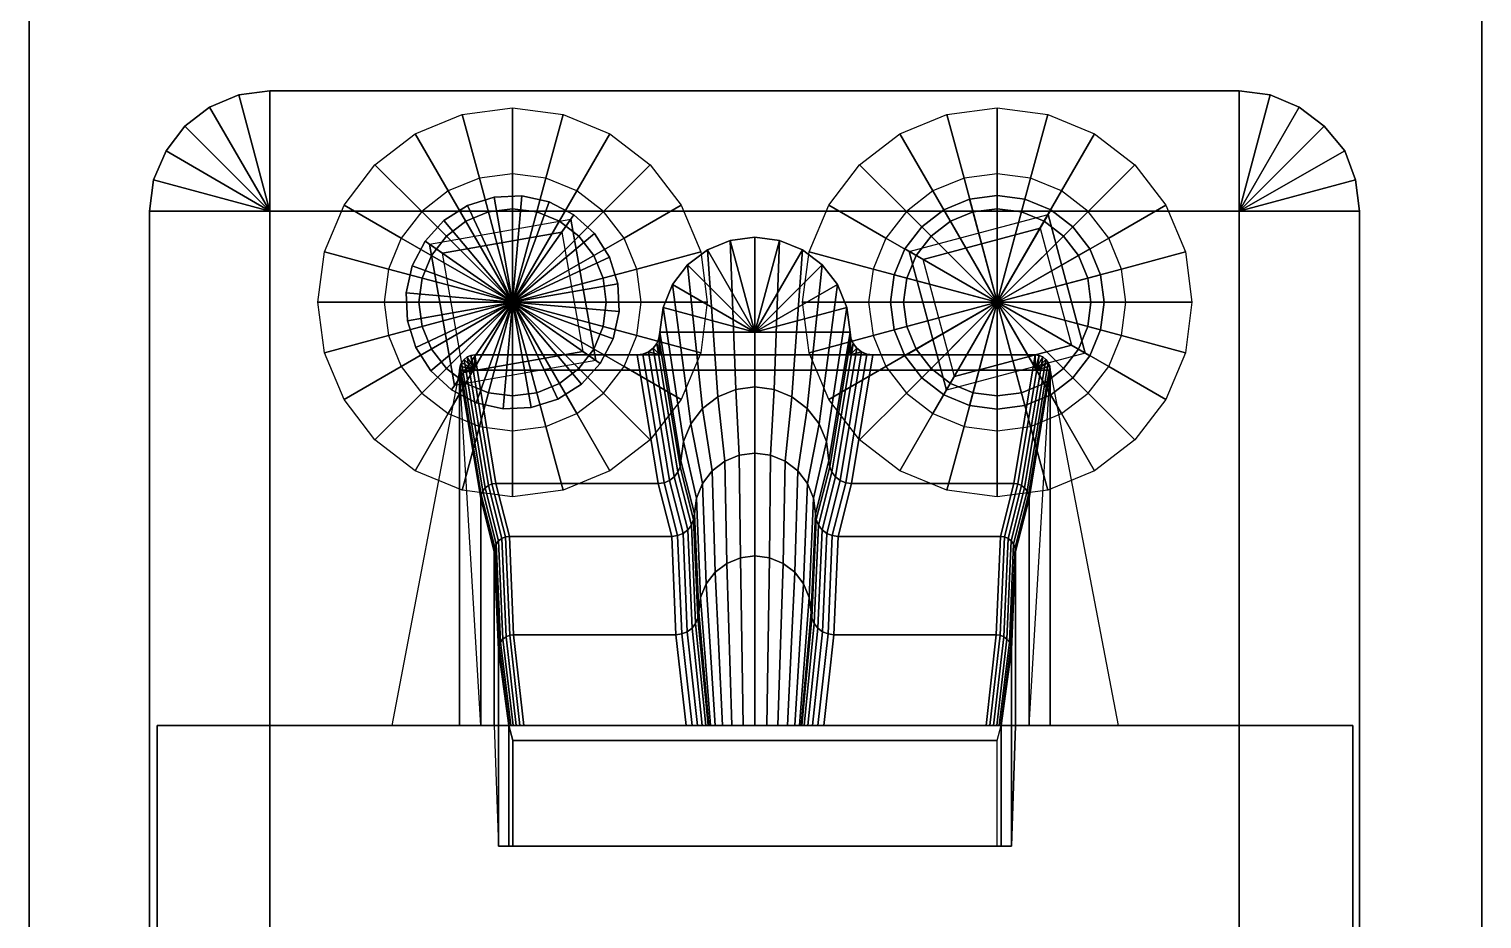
# Model space of a CAD drawing. Extents: x 6.3 to 44.3, y 28.1 to 87.7.
# Drawn here: x 37.31 to 44.33, y 41.15 to 45.45 of the extents above; entities that cross this region are included whole.
import ezdxf

# ---------------------------------------------------------------- set-up
doc = ezdxf.new("R2010")
doc.units = 0
for name, color, linetype in [('CHBASE', 31, 'CONTINUOUS'), ('CHBOLTBO', 31, 'CONTINUOUS'), ('CHBOLTHD', 9, 'CONTINUOUS'), ('CHINJAW', 31, 'CONTINUOUS'), ('CHSEAT', 31, 'CONTINUOUS'), ('TIMBER3D', 33, 'CONTINUOUS')]:
    doc.layers.add(name, color=color, linetype=linetype)

# ---------------------------------------------------------------- blocks, each defined once
blk = doc.blocks.new('BOLTBOSS')
at = {"layer": 'CHBOLTBO'}
for points in [[(0, 0.621, -3.4818), (-0.1607, 0.5999, -3.4818), (-0.2433, 0.9078, -4.3568), (0, 0.9398, -4.3568)], [(0.1607, 0.5999, -3.4818), (0, 0.621, -3.4818), (0, 0.9398, -4.3568), (0.2433, 0.9078, -4.3568)], [(-0.1607, 0.5999, -3.4818), (-0.3105, 0.5378, -3.4818), (-0.4699, 0.8139, -4.3568), (-0.2433, 0.9078, -4.3568)], [(0.3105, 0.5378, -3.4818), (0.1607, 0.5999, -3.4818), (0.2433, 0.9078, -4.3568), (0.4699, 0.8139, -4.3568)], [(-0.3105, 0.5378, -3.4818), (-0.4391, 0.4391, -3.4818), (-0.6646, 0.6646, -4.3568), (-0.4699, 0.8139, -4.3568)], [(0.4391, 0.4391, -3.4818), (0.3105, 0.5378, -3.4818), (0.4699, 0.8139, -4.3568), (0.6646, 0.6646, -4.3568)], [(-0.4391, 0.4391, -3.4818), (-0.5378, 0.3105, -3.4818), (-0.8139, 0.4699, -4.3568), (-0.6646, 0.6646, -4.3568)], [(0.5378, 0.3105, -3.4818), (0.4391, 0.4391, -3.4818), (0.6646, 0.6646, -4.3568), (0.8139, 0.4699, -4.3568)], [(-0.1607, 0.5999, -3.4818), (-0.3105, 0.5378, -3.4818), (0, 0, -3.4818)], [(0, 0.621, -3.4818), (-0.1607, 0.5999, -3.4818), (0, 0, -3.4818)], [(0.1607, 0.5999, -3.4818), (0, 0.621, -3.4818), (0, 0, -3.4818)], [(0.3105, 0.5378, -3.4818), (0.1607, 0.5999, -3.4818), (0, 0, -3.4818)], [(-0.3105, 0.5378, -3.4818), (-0.4391, 0.4391, -3.4818), (0, 0, -3.4818)], [(0.4391, 0.4391, -3.4818), (0.3105, 0.5378, -3.4818), (0, 0, -3.4818)], [(-0.5378, 0.3105, -3.4818), (-0.5999, 0.1607, -3.4818), (-0.9078, 0.2433, -4.3568), (-0.8139, 0.4699, -4.3568)], [(-0.4391, 0.4391, -3.4818), (-0.5378, 0.3105, -3.4818), (0, 0, -3.4818)], [(-0.117, 0.4367, -3.4818), (-0.226, 0.3915, -3.4818), (-0.226, 0.3915, -3.4089), (-0.117, 0.4367, -3.4089)], [(0, 0.4521, -3.4818), (-0.117, 0.4367, -3.4818), (-0.117, 0.4367, -3.4089), (0, 0.4521, -3.4089)], [(0.117, 0.4367, -3.4818), (0, 0.4521, -3.4818), (0, 0.4521, -3.4089), (0.117, 0.4367, -3.4089)], [(0.5378, 0.3105, -3.4818), (0.4391, 0.4391, -3.4818), (0, 0, -3.4818)], [(0.226, 0.3915, -3.4818), (0.117, 0.4367, -3.4818), (0.117, 0.4367, -3.4089), (0.226, 0.3915, -3.4089)], [(0.5999, 0.1607, -3.4818), (0.5378, 0.3105, -3.4818), (0.8139, 0.4699, -4.3568), (0.9078, 0.2433, -4.3568)], [(-0.226, 0.3915, -3.4818), (-0.3197, 0.3197, -3.4818), (-0.3197, 0.3197, -3.4089), (-0.226, 0.3915, -3.4089)], [(0.3197, 0.3197, -3.4818), (0.226, 0.3915, -3.4818), (0.226, 0.3915, -3.4089), (0.3197, 0.3197, -3.4089)], [(-0.5378, 0.3105, -3.4818), (-0.5999, 0.1607, -3.4818), (0, 0, -3.4818)], [(-0.3197, 0.3197, -3.4818), (-0.3915, 0.226, -3.4818), (-0.3915, 0.226, -3.4089), (-0.3197, 0.3197, -3.4089)], [(0.5999, 0.1607, -3.4818), (0.5378, 0.3105, -3.4818), (0, 0, -3.4818)], [(0.3915, 0.226, -3.4818), (0.3197, 0.3197, -3.4818), (0.3197, 0.3197, -3.4089), (0.3915, 0.226, -3.4089)], [(-0.5999, 0.1607, -3.4818), (-0.621, 0, -3.4818), (-0.9398, 0, -4.3568), (-0.9078, 0.2433, -4.3568)], [(-0.3915, 0.226, -3.4818), (-0.4367, 0.117, -3.4818), (-0.4367, 0.117, -3.4089), (-0.3915, 0.226, -3.4089)], [(0.4367, 0.117, -3.4818), (0.3915, 0.226, -3.4818), (0.3915, 0.226, -3.4089), (0.4367, 0.117, -3.4089)], [(0.621, 0, -3.4818), (0.5999, 0.1607, -3.4818), (0.9078, 0.2433, -4.3568), (0.9398, 0, -4.3568)], [(-0.5999, 0.1607, -3.4818), (-0.621, 0, -3.4818), (0, 0, -3.4818)], [(0.621, 0, -3.4818), (0.5999, 0.1607, -3.4818), (0, 0, -3.4818)], [(-0.4367, 0.117, -3.4818), (-0.4521, 0, -3.4818), (-0.4521, 0, -3.4089), (-0.4367, 0.117, -3.4089)], [(0.4521, 0, -3.4818), (0.4367, 0.117, -3.4818), (0.4367, 0.117, -3.4089), (0.4521, 0, -3.4089)], [(-0.621, 0, -3.4818), (-0.5999, -0.1607, -3.4818), (-0.9078, -0.2433, -4.3568), (-0.9398, 0, -4.3568)], [(-0.621, 0, -3.4818), (-0.5999, -0.1607, -3.4818), (0, 0, -3.4818)], [(-0.5999, -0.1607, -3.4818), (-0.5378, -0.3105, -3.4818), (0, 0, -3.4818)], [(-0.5378, -0.3105, -3.4818), (-0.4391, -0.4391, -3.4818), (0, 0, -3.4818)], [(-0.4521, 0, -3.4818), (-0.4367, -0.117, -3.4818), (-0.4367, -0.117, -3.4089), (-0.4521, 0, -3.4089)], [(-0.4391, -0.4391, -3.4818), (-0.3105, -0.5378, -3.4818), (0, 0, -3.4818)], [(-0.3105, -0.5378, -3.4818), (-0.1607, -0.5999, -3.4818), (0, 0, -3.4818)], [(-0.1607, -0.5999, -3.4818), (0, -0.621, -3.4818), (0, 0, -3.4818)], [(0, -0.621, -3.4818), (0.1607, -0.5999, -3.4818), (0, 0, -3.4818)], [(0.1607, -0.5999, -3.4818), (0.3105, -0.5378, -3.4818), (0, 0, -3.4818)], [(0.3105, -0.5378, -3.4818), (0.4391, -0.4391, -3.4818), (0, 0, -3.4818)], [(0.4391, -0.4391, -3.4818), (0.5378, -0.3105, -3.4818), (0, 0, -3.4818)], [(0.5378, -0.3105, -3.4818), (0.5999, -0.1607, -3.4818), (0, 0, -3.4818)], [(0.5999, -0.1607, -3.4818), (0.621, 0, -3.4818), (0, 0, -3.4818)], [(0.4367, -0.117, -3.4818), (0.4521, 0, -3.4818), (0.4521, 0, -3.4089), (0.4367, -0.117, -3.4089)], [(0.5999, -0.1607, -3.4818), (0.621, 0, -3.4818), (0.9398, 0, -4.3568), (0.9078, -0.2433, -4.3568)], [(-0.4367, -0.117, -3.4818), (-0.3915, -0.226, -3.4818), (-0.3915, -0.226, -3.4089), (-0.4367, -0.117, -3.4089)], [(0.3915, -0.226, -3.4818), (0.4367, -0.117, -3.4818), (0.4367, -0.117, -3.4089), (0.3915, -0.226, -3.4089)], [(-0.5999, -0.1607, -3.4818), (-0.5378, -0.3105, -3.4818), (-0.8139, -0.4699, -4.3568), (-0.9078, -0.2433, -4.3568)], [(0.5378, -0.3105, -3.4818), (0.5999, -0.1607, -3.4818), (0.9078, -0.2433, -4.3568), (0.8139, -0.4699, -4.3568)], [(-0.3915, -0.226, -3.4818), (-0.3197, -0.3197, -3.4818), (-0.3197, -0.3197, -3.4089), (-0.3915, -0.226, -3.4089)], [(0.3197, -0.3197, -3.4818), (0.3915, -0.226, -3.4818), (0.3915, -0.226, -3.4089), (0.3197, -0.3197, -3.4089)], [(-0.5378, -0.3105, -3.4818), (-0.4391, -0.4391, -3.4818), (-0.6646, -0.6646, -4.3568), (-0.8139, -0.4699, -4.3568)], [(-0.3197, -0.3197, -3.4818), (-0.226, -0.3915, -3.4818), (-0.226, -0.3915, -3.4089), (-0.3197, -0.3197, -3.4089)], [(0.226, -0.3915, -3.4818), (0.3197, -0.3197, -3.4818), (0.3197, -0.3197, -3.4089), (0.226, -0.3915, -3.4089)], [(0.4391, -0.4391, -3.4818), (0.5378, -0.3105, -3.4818), (0.8139, -0.4699, -4.3568), (0.6646, -0.6646, -4.3568)], [(-0.226, -0.3915, -3.4818), (-0.117, -0.4367, -3.4818), (-0.117, -0.4367, -3.4089), (-0.226, -0.3915, -3.4089)], [(0.117, -0.4367, -3.4818), (0.226, -0.3915, -3.4818), (0.226, -0.3915, -3.4089), (0.117, -0.4367, -3.4089)], [(-0.4391, -0.4391, -3.4818), (-0.3105, -0.5378, -3.4818), (-0.4699, -0.8139, -4.3568), (-0.6646, -0.6646, -4.3568)], [(-0.117, -0.4367, -3.4818), (0, -0.4521, -3.4818), (0, -0.4521, -3.4089), (-0.117, -0.4367, -3.4089)], [(0, -0.4521, -3.4818), (0.117, -0.4367, -3.4818), (0.117, -0.4367, -3.4089), (0, -0.4521, -3.4089)], [(0.3105, -0.5378, -3.4818), (0.4391, -0.4391, -3.4818), (0.6646, -0.6646, -4.3568), (0.4699, -0.8139, -4.3568)], [(-0.3105, -0.5378, -3.4818), (-0.1607, -0.5999, -3.4818), (-0.2433, -0.9078, -4.3568), (-0.4699, -0.8139, -4.3568)], [(0.1607, -0.5999, -3.4818), (0.3105, -0.5378, -3.4818), (0.4699, -0.8139, -4.3568), (0.2433, -0.9078, -4.3568)], [(-0.1607, -0.5999, -3.4818), (0, -0.621, -3.4818), (0, -0.9398, -4.3568), (-0.2433, -0.9078, -4.3568)], [(0, -0.621, -3.4818), (0.1607, -0.5999, -3.4818), (0.2433, -0.9078, -4.3568), (0, -0.9398, -4.3568)]]:
    blk.add_3dface(points, dxfattribs=at)
blk = doc.blocks.new('BOLTHEAD')
at = {"layer": 'CHBOLTHD'}
for points in [[(-0.1336, 0.4984, -3.4089), (-0.258, 0.4469, -3.4089), (0, 0, -3.4089)], [(-0.1336, 0.4984, -3.3359), (-0.258, 0.4469, -3.3359), (0, 0, -3.1415)], [(-0.1336, 0.4984, -3.4089), (-0.258, 0.4469, -3.4089), (-0.258, 0.4469, -3.3359), (-0.1336, 0.4984, -3.3359)], [(0, 0.516, -3.4089), (-0.1336, 0.4984, -3.4089), (0, 0, -3.4089)], [(0, 0.516, -3.3359), (-0.1336, 0.4984, -3.3359), (0, 0, -3.1415)], [(0, 0.516, -3.4089), (-0.1336, 0.4984, -3.4089), (-0.1336, 0.4984, -3.3359), (0, 0.516, -3.3359)], [(0.1336, 0.4984, -3.4089), (0, 0.516, -3.4089), (0, 0, -3.4089)], [(0.1336, 0.4984, -3.3359), (0, 0.516, -3.3359), (0, 0, -3.1415)], [(0.1336, 0.4984, -3.4089), (0, 0.516, -3.4089), (0, 0.516, -3.3359), (0.1336, 0.4984, -3.3359)], [(0.258, 0.4469, -3.4089), (0.1336, 0.4984, -3.4089), (0, 0, -3.4089)], [(0.258, 0.4469, -3.3359), (0.1336, 0.4984, -3.3359), (0, 0, -3.1415)], [(0.258, 0.4469, -3.4089), (0.1336, 0.4984, -3.4089), (0.1336, 0.4984, -3.3359), (0.258, 0.4469, -3.3359)], [(-0.258, 0.4469, -3.4089), (-0.3649, 0.3649, -3.4089), (0, 0, -3.4089)], [(-0.258, 0.4469, -3.3359), (-0.3649, 0.3649, -3.3359), (0, 0, -3.1415)], [(-0.258, 0.4469, -3.4089), (-0.3649, 0.3649, -3.4089), (-0.3649, 0.3649, -3.3359), (-0.258, 0.4469, -3.3359)], [(0.3649, 0.3649, -3.4089), (0.258, 0.4469, -3.4089), (0, 0, -3.4089)], [(0.3649, 0.3649, -3.3359), (0.258, 0.4469, -3.3359), (0, 0, -3.1415)], [(0.3649, 0.3649, -3.4089), (0.258, 0.4469, -3.4089), (0.258, 0.4469, -3.3359), (0.3649, 0.3649, -3.3359)], [(-0.3649, 0.3649, -3.4089), (-0.4469, 0.258, -3.4089), (0, 0, -3.4089)], [(-0.3649, 0.3649, -3.3359), (-0.4469, 0.258, -3.3359), (0, 0, -3.1415)], [(-0.3649, 0.3649, -3.4089), (-0.4469, 0.258, -3.4089), (-0.4469, 0.258, -3.3359), (-0.3649, 0.3649, -3.3359)], [(0.4469, 0.258, -3.4089), (0.3649, 0.3649, -3.4089), (0, 0, -3.4089)], [(0.4469, 0.258, -3.3359), (0.3649, 0.3649, -3.3359), (0, 0, -3.1415)], [(0.4469, 0.258, -3.4089), (0.3649, 0.3649, -3.4089), (0.3649, 0.3649, -3.3359), (0.4469, 0.258, -3.3359)], [(-0.347, -0.347, -3.4089), (-0.2923, -0.2923, -2.7161), (-0.2923, 0.2923, -2.7161), (-0.347, 0.347, -3.4089)], [(-0.2923, 0.2923, -2.7161), (-0.347, 0.347, -3.4089), (0.347, 0.347, -3.4089), (0.2923, 0.2923, -2.7161)], [(0.347, 0.347, -3.4089), (0.347, -0.347, -3.4089), (-0.347, -0.347, -3.4089), (-0.347, 0.347, -3.4089)], [(0.2923, 0.2923, -2.7161), (0.2923, -0.2923, -2.7161), (-0.2923, -0.2923, -2.7161), (-0.2923, 0.2923, -2.7161)], [(0.347, 0.347, -3.4089), (0.2923, 0.2923, -2.7161), (0.2923, -0.2923, -2.7161), (0.347, -0.347, -3.4089)], [(-0.4469, 0.258, -3.4089), (-0.4984, 0.1336, -3.4089), (0, 0, -3.4089)], [(-0.4469, 0.258, -3.3359), (-0.4984, 0.1336, -3.3359), (0, 0, -3.1415)], [(-0.4469, 0.258, -3.4089), (-0.4984, 0.1336, -3.4089), (-0.4984, 0.1336, -3.3359), (-0.4469, 0.258, -3.3359)], [(0.4984, 0.1336, -3.4089), (0.4469, 0.258, -3.4089), (0, 0, -3.4089)], [(0.4984, 0.1336, -3.3359), (0.4469, 0.258, -3.3359), (0, 0, -3.1415)], [(0.4984, 0.1336, -3.4089), (0.4469, 0.258, -3.4089), (0.4469, 0.258, -3.3359), (0.4984, 0.1336, -3.3359)], [(-0.4984, 0.1336, -3.4089), (-0.516, 0, -3.4089), (0, 0, -3.4089)], [(-0.4984, 0.1336, -3.3359), (-0.516, 0, -3.3359), (0, 0, -3.1415)], [(-0.4984, 0.1336, -3.4089), (-0.516, 0, -3.4089), (-0.516, 0, -3.3359), (-0.4984, 0.1336, -3.3359)], [(0.516, 0, -3.4089), (0.4984, 0.1336, -3.4089), (0, 0, -3.4089)], [(0.516, 0, -3.3359), (0.4984, 0.1336, -3.3359), (0, 0, -3.1415)], [(0.516, 0, -3.4089), (0.4984, 0.1336, -3.4089), (0.4984, 0.1336, -3.3359), (0.516, 0, -3.3359)], [(-0.516, 0, -3.4089), (-0.4984, -0.1336, -3.4089), (0, 0, -3.4089)], [(-0.516, 0, -3.3359), (-0.4984, -0.1336, -3.3359), (0, 0, -3.1415)], [(-0.516, 0, -3.4089), (-0.4984, -0.1336, -3.4089), (-0.4984, -0.1336, -3.3359), (-0.516, 0, -3.3359)], [(-0.4984, -0.1336, -3.4089), (-0.4469, -0.258, -3.4089), (0, 0, -3.4089)], [(-0.4984, -0.1336, -3.3359), (-0.4469, -0.258, -3.3359), (0, 0, -3.1415)], [(-0.4469, -0.258, -3.4089), (-0.3649, -0.3649, -3.4089), (0, 0, -3.4089)], [(-0.4469, -0.258, -3.3359), (-0.3649, -0.3649, -3.3359), (0, 0, -3.1415)], [(-0.3649, -0.3649, -3.4089), (-0.258, -0.4469, -3.4089), (0, 0, -3.4089)], [(-0.3649, -0.3649, -3.3359), (-0.258, -0.4469, -3.3359), (0, 0, -3.1415)], [(-0.258, -0.4469, -3.4089), (-0.1336, -0.4984, -3.4089), (0, 0, -3.4089)], [(-0.258, -0.4469, -3.3359), (-0.1336, -0.4984, -3.3359), (0, 0, -3.1415)], [(-0.1336, -0.4984, -3.4089), (0, -0.516, -3.4089), (0, 0, -3.4089)], [(-0.1336, -0.4984, -3.3359), (0, -0.516, -3.3359), (0, 0, -3.1415)], [(0, -0.516, -3.4089), (0.1336, -0.4984, -3.4089), (0, 0, -3.4089)], [(0, -0.516, -3.3359), (0.1336, -0.4984, -3.3359), (0, 0, -3.1415)], [(0.1336, -0.4984, -3.4089), (0.258, -0.4469, -3.4089), (0, 0, -3.4089)], [(0.1336, -0.4984, -3.3359), (0.258, -0.4469, -3.3359), (0, 0, -3.1415)], [(0.258, -0.4469, -3.4089), (0.3649, -0.3649, -3.4089), (0, 0, -3.4089)], [(0.258, -0.4469, -3.3359), (0.3649, -0.3649, -3.3359), (0, 0, -3.1415)], [(0.3649, -0.3649, -3.4089), (0.4469, -0.258, -3.4089), (0, 0, -3.4089)], [(0.3649, -0.3649, -3.3359), (0.4469, -0.258, -3.3359), (0, 0, -3.1415)], [(0.4469, -0.258, -3.4089), (0.4984, -0.1336, -3.4089), (0, 0, -3.4089)], [(0.4469, -0.258, -3.3359), (0.4984, -0.1336, -3.3359), (0, 0, -3.1415)], [(0.4984, -0.1336, -3.4089), (0.516, 0, -3.4089), (0, 0, -3.4089)], [(0.4984, -0.1336, -3.3359), (0.516, 0, -3.3359), (0, 0, -3.1415)], [(0.4984, -0.1336, -3.4089), (0.516, 0, -3.4089), (0.516, 0, -3.3359), (0.4984, -0.1336, -3.3359)], [(-0.4984, -0.1336, -3.4089), (-0.4469, -0.258, -3.4089), (-0.4469, -0.258, -3.3359), (-0.4984, -0.1336, -3.3359)], [(0.4469, -0.258, -3.4089), (0.4984, -0.1336, -3.4089), (0.4984, -0.1336, -3.3359), (0.4469, -0.258, -3.3359)], [(-0.4469, -0.258, -3.4089), (-0.3649, -0.3649, -3.4089), (-0.3649, -0.3649, -3.3359), (-0.4469, -0.258, -3.3359)], [(0.3649, -0.3649, -3.4089), (0.4469, -0.258, -3.4089), (0.4469, -0.258, -3.3359), (0.3649, -0.3649, -3.3359)], [(0.2923, -0.2923, -2.7161), (0.347, -0.347, -3.4089), (-0.347, -0.347, -3.4089), (-0.2923, -0.2923, -2.7161)], [(-0.3649, -0.3649, -3.4089), (-0.258, -0.4469, -3.4089), (-0.258, -0.4469, -3.3359), (-0.3649, -0.3649, -3.3359)], [(0.258, -0.4469, -3.4089), (0.3649, -0.3649, -3.4089), (0.3649, -0.3649, -3.3359), (0.258, -0.4469, -3.3359)], [(-0.258, -0.4469, -3.4089), (-0.1336, -0.4984, -3.4089), (-0.1336, -0.4984, -3.3359), (-0.258, -0.4469, -3.3359)], [(0.1336, -0.4984, -3.4089), (0.258, -0.4469, -3.4089), (0.258, -0.4469, -3.3359), (0.1336, -0.4984, -3.3359)], [(-0.1336, -0.4984, -3.4089), (0, -0.516, -3.4089), (0, -0.516, -3.3359), (-0.1336, -0.4984, -3.3359)], [(0, -0.516, -3.4089), (0.1336, -0.4984, -3.4089), (0.1336, -0.4984, -3.3359), (0, -0.516, -3.3359)]]:
    blk.add_3dface(points, dxfattribs=at)
blk = doc.blocks.new('S1INJAW')
at = {"layer": 'CHINJAW'}
for points in [[(-0.2297, 2.2975, -3.8464), (0, 1.8996, -3.8464), (-0.1189, 2.3435, -3.8464)], [(-0.0924, 1.6236, -3.3359), (-0.1786, 1.5879, -3.3359), (-0.2297, 2.2975, -3.8464), (-0.1189, 2.3435, -3.8464)], [(-0.1189, 2.3435, -3.8464), (0, 1.8996, -3.8464), (0, 2.3591, -3.8464)], [(0, 1.6358, -3.3359), (-0.0924, 1.6236, -3.3359), (-0.1189, 2.3435, -3.8464), (0, 2.3591, -3.8464)], [(0, 2.3591, -3.8464), (0, 1.8996, -3.8464), (0.1189, 2.3435, -3.8464)], [(0.0924, 1.6236, -3.3359), (0, 1.6358, -3.3359), (0, 2.3591, -3.8464), (0.1189, 2.3435, -3.8464)], [(0.1189, 2.3435, -3.8464), (0, 1.8996, -3.8464), (0.2297, 2.2975, -3.8464)], [(0.1786, 1.5879, -3.3359), (0.0924, 1.6236, -3.3359), (0.1189, 2.3435, -3.8464), (0.2297, 2.2975, -3.8464)], [(-0.3249, 2.2245, -3.8464), (0, 1.8996, -3.8464), (-0.2297, 2.2975, -3.8464)], [(-0.1786, 1.5879, -3.3359), (-0.2526, 1.5312, -3.3359), (-0.3249, 2.2245, -3.8464), (-0.2297, 2.2975, -3.8464)], [(0.2297, 2.2975, -3.8464), (0, 1.8996, -3.8464), (0.3249, 2.2245, -3.8464)], [(0.2526, 1.5312, -3.3359), (0.1786, 1.5879, -3.3359), (0.2297, 2.2975, -3.8464), (0.3249, 2.2245, -3.8464)], [(-0.3979, 2.1294, -3.8464), (0, 1.8996, -3.8464), (-0.3249, 2.2245, -3.8464)], [(-0.2526, 1.5312, -3.3359), (-0.3093, 1.4572, -3.3359), (-0.3979, 2.1294, -3.8464), (-0.3249, 2.2245, -3.8464)], [(0.3249, 2.2245, -3.8464), (0, 1.8996, -3.8464), (0.3979, 2.1294, -3.8464)], [(0.3093, 1.4572, -3.3359), (0.2526, 1.5312, -3.3359), (0.3249, 2.2245, -3.8464), (0.3979, 2.1294, -3.8464)], [(-0.4438, 2.0185, -3.8464), (0, 1.8996, -3.8464), (-0.3979, 2.1294, -3.8464)], [(-0.3093, 1.4572, -3.3359), (-0.345, 1.371, -3.3359), (-0.4438, 2.0185, -3.8464), (-0.3979, 2.1294, -3.8464)], [(0.3979, 2.1294, -3.8464), (0, 1.8996, -3.8464), (0.4438, 2.0185, -3.8464)], [(0.345, 1.371, -3.3359), (0.3093, 1.4572, -3.3359), (0.3979, 2.1294, -3.8464), (0.4438, 2.0185, -3.8464)], [(-0.4595, 1.8996, -3.8464), (0, 1.8996, -3.8464), (-0.4438, 2.0185, -3.8464)], [(-0.345, 1.371, -3.3359), (-0.3572, 1.2786, -3.3359), (-0.4595, 1.8996, -3.8464), (-0.4438, 2.0185, -3.8464)], [(0.4438, 2.0185, -3.8464), (0, 1.8996, -3.8464), (0.4595, 1.8996, -3.8464)], [(0.3572, 1.2786, -3.3359), (0.345, 1.371, -3.3359), (0.4438, 2.0185, -3.8464), (0.4595, 1.8996, -3.8464)], [(-0.4632, 1.8713, -3.8464), (-0.4595, 1.79, -3.8464), (-0.4595, 1.8996, -3.8464)], [(-0.3572, 1.2786, -3.3359), (-0.3609, 1.2502, -3.3359), (-0.4632, 1.8713, -3.8464), (-0.4595, 1.8996, -3.8464)], [(-0.4595, 1.79, -3.8464), (0.4595, 1.79, -3.8464), (0.4595, 1.8996, -3.8464), (-0.4595, 1.8996, -3.8464)], [(0.3609, 1.2502, -3.3359), (0.3572, 1.2786, -3.3359), (0.4595, 1.8996, -3.8464), (0.4632, 1.8713, -3.8464)], [(0.4595, 1.8996, -3.8464), (0.4595, 1.79, -3.8464), (0.4632, 1.8713, -3.8464)], [(-0.4916, 1.8221, -3.8464), (-0.4595, 1.79, -3.8464), (-0.4742, 1.8448, -3.8464)], [(-0.3719, 1.2238, -3.3359), (-0.3893, 1.2011, -3.3359), (-0.4916, 1.8221, -3.8464), (-0.4742, 1.8448, -3.8464)], [(-0.4742, 1.8448, -3.8464), (-0.4595, 1.79, -3.8464), (-0.4632, 1.8713, -3.8464)], [(-0.3609, 1.2502, -3.3359), (-0.3719, 1.2238, -3.3359), (-0.4742, 1.8448, -3.8464), (-0.4632, 1.8713, -3.8464)], [(0.3719, 1.2238, -3.3359), (0.3609, 1.2502, -3.3359), (0.4632, 1.8713, -3.8464), (0.4742, 1.8448, -3.8464)], [(0.3893, 1.2011, -3.3359), (0.3719, 1.2238, -3.3359), (0.4742, 1.8448, -3.8464), (0.4916, 1.8221, -3.8464)], [(0.4632, 1.8713, -3.8464), (0.4595, 1.79, -3.8464), (0.4742, 1.8448, -3.8464)], [(0.4742, 1.8448, -3.8464), (0.4595, 1.79, -3.8464), (0.4916, 1.8221, -3.8464)], [(-1.4233, 1.7359, -3.8464), (-1.3527, 1.717, -3.8464), (-1.416, 1.7535, -3.8464)], [(-1.3137, 1.1325, -3.3359), (-1.321, 1.1148, -3.3359), (-1.4233, 1.7359, -3.8464), (-1.416, 1.7535, -3.8464)], [(-1.416, 1.7535, -3.8464), (-1.3527, 1.717, -3.8464), (-1.4044, 1.7686, -3.8464)], [(-1.3021, 1.1476, -3.3359), (-1.3137, 1.1325, -3.3359), (-1.416, 1.7535, -3.8464), (-1.4044, 1.7686, -3.8464)], [(-1.4044, 1.7686, -3.8464), (-1.3527, 1.717, -3.8464), (-1.3893, 1.7802, -3.8464)], [(-1.287, 1.1592, -3.3359), (-1.3021, 1.1476, -3.3359), (-1.4044, 1.7686, -3.8464), (-1.3893, 1.7802, -3.8464)], [(-1.3893, 1.7802, -3.8464), (-1.3527, 1.717, -3.8464), (-1.3716, 1.7875, -3.8464)], [(-1.2694, 1.1665, -3.3359), (-1.287, 1.1592, -3.3359), (-1.3893, 1.7802, -3.8464), (-1.3716, 1.7875, -3.8464)], [(-1.3716, 1.7875, -3.8464), (-1.3527, 1.717, -3.8464), (-1.3527, 1.79, -3.8464)], [(-1.2504, 1.169, -3.3359), (-1.2694, 1.1665, -3.3359), (-1.3716, 1.7875, -3.8464), (-1.3527, 1.79, -3.8464)], [(-0.4668, 1.169, -3.3359), (-1.2504, 1.169, -3.3359), (-1.3527, 1.79, -3.8464), (-0.5691, 1.79, -3.8464)], [(-1.3527, 1.717, -3.8464), (1.3527, 1.717, -3.8464), (1.3527, 1.79, -3.8464), (-1.3527, 1.79, -3.8464)], [(-0.5691, 1.79, -3.8464), (-0.4595, 1.79, -3.8464), (-0.5407, 1.7938, -3.8464)], [(-0.4384, 1.1727, -3.3359), (-0.4668, 1.169, -3.3359), (-0.5691, 1.79, -3.8464), (-0.5407, 1.7938, -3.8464)], [(-0.5407, 1.7938, -3.8464), (-0.4595, 1.79, -3.8464), (-0.5143, 1.8047, -3.8464)], [(-0.412, 1.1837, -3.3359), (-0.4384, 1.1727, -3.3359), (-0.5407, 1.7938, -3.8464), (-0.5143, 1.8047, -3.8464)], [(-0.5143, 1.8047, -3.8464), (-0.4595, 1.79, -3.8464), (-0.4916, 1.8221, -3.8464)], [(-0.3893, 1.2011, -3.3359), (-0.412, 1.1837, -3.3359), (-0.5143, 1.8047, -3.8464), (-0.4916, 1.8221, -3.8464)], [(0.412, 1.1837, -3.3359), (0.3893, 1.2011, -3.3359), (0.4916, 1.8221, -3.8464), (0.5143, 1.8047, -3.8464)], [(0.4384, 1.1727, -3.3359), (0.412, 1.1837, -3.3359), (0.5143, 1.8047, -3.8464), (0.5407, 1.7938, -3.8464)], [(0.4668, 1.169, -3.3359), (0.4384, 1.1727, -3.3359), (0.5407, 1.7938, -3.8464), (0.5691, 1.79, -3.8464)], [(0.4916, 1.8221, -3.8464), (0.4595, 1.79, -3.8464), (0.5143, 1.8047, -3.8464)], [(0.5143, 1.8047, -3.8464), (0.4595, 1.79, -3.8464), (0.5407, 1.7938, -3.8464)], [(0.5407, 1.7938, -3.8464), (0.4595, 1.79, -3.8464), (0.5691, 1.79, -3.8464)], [(1.2504, 1.169, -3.3359), (0.4668, 1.169, -3.3359), (0.5691, 1.79, -3.8464), (1.3527, 1.79, -3.8464)], [(1.2694, 1.1665, -3.3359), (1.2504, 1.169, -3.3359), (1.3527, 1.79, -3.8464), (1.3716, 1.7875, -3.8464)], [(1.287, 1.1592, -3.3359), (1.2694, 1.1665, -3.3359), (1.3716, 1.7875, -3.8464), (1.3893, 1.7802, -3.8464)], [(1.3021, 1.1476, -3.3359), (1.287, 1.1592, -3.3359), (1.3893, 1.7802, -3.8464), (1.4044, 1.7686, -3.8464)], [(1.3137, 1.1325, -3.3359), (1.3021, 1.1476, -3.3359), (1.4044, 1.7686, -3.8464), (1.416, 1.7535, -3.8464)], [(1.321, 1.1148, -3.3359), (1.3137, 1.1325, -3.3359), (1.416, 1.7535, -3.8464), (1.4233, 1.7359, -3.8464)], [(1.3527, 1.79, -3.8464), (1.3527, 1.717, -3.8464), (1.3716, 1.7875, -3.8464)], [(1.3716, 1.7875, -3.8464), (1.3527, 1.717, -3.8464), (1.3893, 1.7802, -3.8464)], [(1.3893, 1.7802, -3.8464), (1.3527, 1.717, -3.8464), (1.4044, 1.7686, -3.8464)], [(1.4044, 1.7686, -3.8464), (1.3527, 1.717, -3.8464), (1.416, 1.7535, -3.8464)], [(1.416, 1.7535, -3.8464), (1.3527, 1.717, -3.8464), (1.4233, 1.7359, -3.8464)], [(-1.7535, 0, -3.8464), (-1.3235, 0, -3.3359), (-1.4258, 1.717, -3.8464)], [(-1.7535, 0, -3.8464), (-1.4258, 0, -3.8464), (-1.4258, 1.717, -3.8464)], [(-1.4258, 1.717, -3.8464), (-1.3527, 1.717, -3.8464), (-1.4233, 1.7359, -3.8464)], [(-1.321, 1.1148, -3.3359), (-1.3235, 1.0959, -3.3359), (-1.4258, 1.717, -3.8464), (-1.4233, 1.7359, -3.8464)], [(-1.3235, 1.0959, -3.3359), (-1.3235, 0, -3.3359), (-1.4258, 0, -3.8464), (-1.4258, 1.717, -3.8464)], [(-1.4258, 0, -3.8464), (1.4258, 0, -3.8464), (1.4258, 1.717, -3.8464), (-1.4258, 1.717, -3.8464)], [(-1.4258, 0, -3.8464), (-1.3235, 0, -3.3359), (-1.4258, 1.717, -3.8464)], [(1.3235, 1.0959, -3.3359), (1.321, 1.1148, -3.3359), (1.4233, 1.7359, -3.8464), (1.4258, 1.717, -3.8464)], [(1.3235, 0, -3.3359), (1.3235, 1.0959, -3.3359), (1.4258, 1.717, -3.8464), (1.4258, 0, -3.8464)], [(1.7535, 0, -3.8464), (1.3235, 0, -3.3359), (1.4258, 1.717, -3.8464)], [(1.4258, 0, -3.8464), (1.3235, 0, -3.3359), (1.4258, 1.717, -3.8464)], [(1.4233, 1.7359, -3.8464), (1.3527, 1.717, -3.8464), (1.4258, 1.717, -3.8464)], [(1.7535, 0, -3.8464), (1.4258, 0, -3.8464), (1.4258, 1.717, -3.8464)], [(-0.0756, 1.3052, -2.7526), (-0.1461, 1.276, -2.7526), (-0.1786, 1.5879, -3.3359), (-0.0924, 1.6236, -3.3359)], [(0, 1.3151, -2.7526), (-0.0756, 1.3052, -2.7526), (-0.0924, 1.6236, -3.3359), (0, 1.6358, -3.3359)], [(0.0756, 1.3052, -2.7526), (0, 1.3151, -2.7526), (0, 1.6358, -3.3359), (0.0924, 1.6236, -3.3359)], [(0.1461, 1.276, -2.7526), (0.0756, 1.3052, -2.7526), (0.0924, 1.6236, -3.3359), (0.1786, 1.5879, -3.3359)], [(-0.1461, 1.276, -2.7526), (-0.2067, 1.2295, -2.7526), (-0.2526, 1.5312, -3.3359), (-0.1786, 1.5879, -3.3359)], [(0.2067, 1.2295, -2.7526), (0.1461, 1.276, -2.7526), (0.1786, 1.5879, -3.3359), (0.2526, 1.5312, -3.3359)], [(-0.2067, 1.2295, -2.7526), (-0.2531, 1.169, -2.7526), (-0.3093, 1.4572, -3.3359), (-0.2526, 1.5312, -3.3359)], [(0.2531, 1.169, -2.7526), (0.2067, 1.2295, -2.7526), (0.2526, 1.5312, -3.3359), (0.3093, 1.4572, -3.3359)], [(-0.2531, 1.169, -2.7526), (-0.2823, 1.0985, -2.7526), (-0.345, 1.371, -3.3359), (-0.3093, 1.4572, -3.3359)], [(0.2823, 1.0985, -2.7526), (0.2531, 1.169, -2.7526), (0.3093, 1.4572, -3.3359), (0.345, 1.371, -3.3359)], [(-0.2823, 1.0985, -2.7526), (-0.2923, 1.0229, -2.7526), (-0.3572, 1.2786, -3.3359), (-0.345, 1.371, -3.3359)], [(0.2923, 1.0229, -2.7526), (0.2823, 1.0985, -2.7526), (0.345, 1.371, -3.3359), (0.3572, 1.2786, -3.3359)], [(-0.2923, 1.0229, -2.7526), (-0.296, 0.9945, -2.7526), (-0.3609, 1.2502, -3.3359), (-0.3572, 1.2786, -3.3359)], [(-0.1358, 0.7832, -2.4616), (-0.1921, 0.74, -2.4616), (-0.2067, 1.2295, -2.7526), (-0.1461, 1.276, -2.7526)], [(-0.0703, 0.8104, -2.4616), (-0.1358, 0.7832, -2.4616), (-0.1461, 1.276, -2.7526), (-0.0756, 1.3052, -2.7526)], [(0, 0.8196, -2.4616), (-0.0703, 0.8104, -2.4616), (-0.0756, 1.3052, -2.7526), (0, 1.3151, -2.7526)], [(0.0703, 0.8104, -2.4616), (0, 0.8196, -2.4616), (0, 1.3151, -2.7526), (0.0756, 1.3052, -2.7526)], [(0.1358, 0.7832, -2.4616), (0.0703, 0.8104, -2.4616), (0.0756, 1.3052, -2.7526), (0.1461, 1.276, -2.7526)], [(0.1921, 0.74, -2.4616), (0.1358, 0.7832, -2.4616), (0.1461, 1.276, -2.7526), (0.2067, 1.2295, -2.7526)], [(0.296, 0.9945, -2.7526), (0.2923, 1.0229, -2.7526), (0.3572, 1.2786, -3.3359), (0.3609, 1.2502, -3.3359)], [(-0.3243, 0.9454, -2.7526), (-0.347, 0.928, -2.7526), (-0.412, 1.1837, -3.3359), (-0.3893, 1.2011, -3.3359)], [(-0.3069, 0.9681, -2.7526), (-0.3243, 0.9454, -2.7526), (-0.3893, 1.2011, -3.3359), (-0.3719, 1.2238, -3.3359)], [(-0.296, 0.9945, -2.7526), (-0.3069, 0.9681, -2.7526), (-0.3719, 1.2238, -3.3359), (-0.3609, 1.2502, -3.3359)], [(-0.1921, 0.74, -2.4616), (-0.2352, 0.6838, -2.4616), (-0.2531, 1.169, -2.7526), (-0.2067, 1.2295, -2.7526)], [(0.2352, 0.6838, -2.4616), (0.1921, 0.74, -2.4616), (0.2067, 1.2295, -2.7526), (0.2531, 1.169, -2.7526)], [(0.3069, 0.9681, -2.7526), (0.296, 0.9945, -2.7526), (0.3609, 1.2502, -3.3359), (0.3719, 1.2238, -3.3359)], [(0.3243, 0.9454, -2.7526), (0.3069, 0.9681, -2.7526), (0.3719, 1.2238, -3.3359), (0.3893, 1.2011, -3.3359)], [(0.347, 0.928, -2.7526), (0.3243, 0.9454, -2.7526), (0.3893, 1.2011, -3.3359), (0.412, 1.1837, -3.3359)], [(-1.2488, 0.8768, -2.7526), (-1.2561, 0.8591, -2.7526), (-1.321, 1.1148, -3.3359), (-1.3137, 1.1325, -3.3359)], [(-1.2372, 0.8919, -2.7526), (-1.2488, 0.8768, -2.7526), (-1.3137, 1.1325, -3.3359), (-1.3021, 1.1476, -3.3359)], [(-1.222, 0.9035, -2.7526), (-1.2372, 0.8919, -2.7526), (-1.3021, 1.1476, -3.3359), (-1.287, 1.1592, -3.3359)], [(-1.2044, 0.9108, -2.7526), (-1.222, 0.9035, -2.7526), (-1.287, 1.1592, -3.3359), (-1.2694, 1.1665, -3.3359)], [(-1.1855, 0.9133, -2.7526), (-1.2044, 0.9108, -2.7526), (-1.2694, 1.1665, -3.3359), (-1.2504, 1.169, -3.3359)], [(-0.4018, 0.9133, -2.7526), (-1.1855, 0.9133, -2.7526), (-1.2504, 1.169, -3.3359), (-0.4668, 1.169, -3.3359)], [(-0.3735, 0.917, -2.7526), (-0.4018, 0.9133, -2.7526), (-0.4668, 1.169, -3.3359), (-0.4384, 1.1727, -3.3359)], [(-0.347, 0.928, -2.7526), (-0.3735, 0.917, -2.7526), (-0.4384, 1.1727, -3.3359), (-0.412, 1.1837, -3.3359)], [(-0.2352, 0.6838, -2.4616), (-0.2624, 0.6183, -2.4616), (-0.2823, 1.0985, -2.7526), (-0.2531, 1.169, -2.7526)], [(0.2624, 0.6183, -2.4616), (0.2352, 0.6838, -2.4616), (0.2531, 1.169, -2.7526), (0.2823, 1.0985, -2.7526)], [(0.3735, 0.917, -2.7526), (0.347, 0.928, -2.7526), (0.412, 1.1837, -3.3359), (0.4384, 1.1727, -3.3359)], [(0.4018, 0.9133, -2.7526), (0.3735, 0.917, -2.7526), (0.4384, 1.1727, -3.3359), (0.4668, 1.169, -3.3359)], [(1.1855, 0.9133, -2.7526), (0.4018, 0.9133, -2.7526), (0.4668, 1.169, -3.3359), (1.2504, 1.169, -3.3359)], [(1.2044, 0.9108, -2.7526), (1.1855, 0.9133, -2.7526), (1.2504, 1.169, -3.3359), (1.2694, 1.1665, -3.3359)], [(1.222, 0.9035, -2.7526), (1.2044, 0.9108, -2.7526), (1.2694, 1.1665, -3.3359), (1.287, 1.1592, -3.3359)], [(1.2372, 0.8919, -2.7526), (1.222, 0.9035, -2.7526), (1.287, 1.1592, -3.3359), (1.3021, 1.1476, -3.3359)], [(1.2488, 0.8768, -2.7526), (1.2372, 0.8919, -2.7526), (1.3021, 1.1476, -3.3359), (1.3137, 1.1325, -3.3359)], [(1.2561, 0.8591, -2.7526), (1.2488, 0.8768, -2.7526), (1.3137, 1.1325, -3.3359), (1.321, 1.1148, -3.3359)], [(-1.2561, 0.8591, -2.7526), (-1.2586, 0.8402, -2.7526), (-1.3235, 1.0959, -3.3359), (-1.321, 1.1148, -3.3359)], [(-1.2586, 0.8402, -2.7526), (-1.2586, 0, -2.7526), (-1.3235, 0, -3.3359), (-1.3235, 1.0959, -3.3359)], [(-0.2624, 0.6183, -2.4616), (-0.2716, 0.548, -2.4616), (-0.2923, 1.0229, -2.7526), (-0.2823, 1.0985, -2.7526)], [(0.2716, 0.548, -2.4616), (0.2624, 0.6183, -2.4616), (0.2823, 1.0985, -2.7526), (0.2923, 1.0229, -2.7526)], [(1.2586, 0.8402, -2.7526), (1.2561, 0.8591, -2.7526), (1.321, 1.1148, -3.3359), (1.3235, 1.0959, -3.3359)], [(1.2586, 0, -2.7526), (1.2586, 0.8402, -2.7526), (1.3235, 1.0959, -3.3359), (1.3235, 0, -3.3359)], [(-0.2754, 0.5196, -2.4616), (-0.2863, 0.4932, -2.4616), (-0.3069, 0.9681, -2.7526), (-0.296, 0.9945, -2.7526)], [(-0.2716, 0.548, -2.4616), (-0.2754, 0.5196, -2.4616), (-0.296, 0.9945, -2.7526), (-0.2923, 1.0229, -2.7526)], [(0.2754, 0.5196, -2.4616), (0.2716, 0.548, -2.4616), (0.2923, 1.0229, -2.7526), (0.296, 0.9945, -2.7526)], [(0.2863, 0.4932, -2.4616), (0.2754, 0.5196, -2.4616), (0.296, 0.9945, -2.7526), (0.3069, 0.9681, -2.7526)], [(-1.1649, 0.4384, -2.4616), (-1.1838, 0.4359, -2.4616), (-1.2044, 0.9108, -2.7526), (-1.1855, 0.9133, -2.7526)], [(-0.3812, 0.4384, -2.4616), (-1.1649, 0.4384, -2.4616), (-1.1855, 0.9133, -2.7526), (-0.4018, 0.9133, -2.7526)], [(-0.3529, 0.4421, -2.4616), (-0.3812, 0.4384, -2.4616), (-0.4018, 0.9133, -2.7526), (-0.3735, 0.917, -2.7526)], [(-0.3264, 0.4531, -2.4616), (-0.3529, 0.4421, -2.4616), (-0.3735, 0.917, -2.7526), (-0.347, 0.928, -2.7526)], [(-0.3037, 0.4705, -2.4616), (-0.3264, 0.4531, -2.4616), (-0.347, 0.928, -2.7526), (-0.3243, 0.9454, -2.7526)], [(-0.2863, 0.4932, -2.4616), (-0.3037, 0.4705, -2.4616), (-0.3243, 0.9454, -2.7526), (-0.3069, 0.9681, -2.7526)], [(0.3037, 0.4705, -2.4616), (0.2863, 0.4932, -2.4616), (0.3069, 0.9681, -2.7526), (0.3243, 0.9454, -2.7526)], [(0.3264, 0.4531, -2.4616), (0.3037, 0.4705, -2.4616), (0.3243, 0.9454, -2.7526), (0.347, 0.928, -2.7526)], [(0.3529, 0.4421, -2.4616), (0.3264, 0.4531, -2.4616), (0.347, 0.928, -2.7526), (0.3735, 0.917, -2.7526)], [(0.3812, 0.4384, -2.4616), (0.3529, 0.4421, -2.4616), (0.3735, 0.917, -2.7526), (0.4018, 0.9133, -2.7526)], [(1.1649, 0.4384, -2.4616), (0.3812, 0.4384, -2.4616), (0.4018, 0.9133, -2.7526), (1.1855, 0.9133, -2.7526)], [(1.1838, 0.4359, -2.4616), (1.1649, 0.4384, -2.4616), (1.1855, 0.9133, -2.7526), (1.2044, 0.9108, -2.7526)], [(-1.2355, 0.3842, -2.4616), (-1.238, 0.3653, -2.4616), (-1.2586, 0.8402, -2.7526), (-1.2561, 0.8591, -2.7526)], [(-1.2282, 0.4018, -2.4616), (-1.2355, 0.3842, -2.4616), (-1.2561, 0.8591, -2.7526), (-1.2488, 0.8768, -2.7526)], [(-1.2166, 0.417, -2.4616), (-1.2282, 0.4018, -2.4616), (-1.2488, 0.8768, -2.7526), (-1.2372, 0.8919, -2.7526)], [(-1.2014, 0.4286, -2.4616), (-1.2166, 0.417, -2.4616), (-1.2372, 0.8919, -2.7526), (-1.222, 0.9035, -2.7526)], [(-1.1838, 0.4359, -2.4616), (-1.2014, 0.4286, -2.4616), (-1.222, 0.9035, -2.7526), (-1.2044, 0.9108, -2.7526)], [(1.2014, 0.4286, -2.4616), (1.1838, 0.4359, -2.4616), (1.2044, 0.9108, -2.7526), (1.222, 0.9035, -2.7526)], [(1.2166, 0.417, -2.4616), (1.2014, 0.4286, -2.4616), (1.222, 0.9035, -2.7526), (1.2372, 0.8919, -2.7526)], [(1.2282, 0.4018, -2.4616), (1.2166, 0.417, -2.4616), (1.2372, 0.8919, -2.7526), (1.2488, 0.8768, -2.7526)], [(1.2355, 0.3842, -2.4616), (1.2282, 0.4018, -2.4616), (1.2488, 0.8768, -2.7526), (1.2561, 0.8591, -2.7526)], [(1.238, 0.3653, -2.4616), (1.2355, 0.3842, -2.4616), (1.2561, 0.8591, -2.7526), (1.2586, 0.8402, -2.7526)], [(-1.238, 0.3653, -2.4616), (-1.238, 0, -2.4616), (-1.2586, 0, -2.7526), (-1.2586, 0.8402, -2.7526)], [(-0.1113, 0, -1.6042), (-0.1574, 0, -1.6042), (-0.1921, 0.74, -2.4616), (-0.1358, 0.7832, -2.4616)], [(-0.0576, 0, -1.6042), (-0.1113, 0, -1.6042), (-0.1358, 0.7832, -2.4616), (-0.0703, 0.8104, -2.4616)], [(0, 0, -1.6042), (-0.0576, 0, -1.6042), (-0.0703, 0.8104, -2.4616), (0, 0.8196, -2.4616)], [(0.0576, 0, -1.6042), (0, 0, -1.6042), (0, 0.8196, -2.4616), (0.0703, 0.8104, -2.4616)], [(0.1113, 0, -1.6042), (0.0576, 0, -1.6042), (0.0703, 0.8104, -2.4616), (0.1358, 0.7832, -2.4616)], [(0.1574, 0, -1.6042), (0.1113, 0, -1.6042), (0.1358, 0.7832, -2.4616), (0.1921, 0.74, -2.4616)], [(1.238, 0, -2.4616), (1.238, 0.3653, -2.4616), (1.2586, 0.8402, -2.7526), (1.2586, 0, -2.7526)], [(-0.1574, 0, -1.6042), (-0.1927, 0, -1.6042), (-0.2352, 0.6838, -2.4616), (-0.1921, 0.74, -2.4616)], [(0.1927, 0, -1.6042), (0.1574, 0, -1.6042), (0.1921, 0.74, -2.4616), (0.2352, 0.6838, -2.4616)], [(-0.1927, 0, -1.6042), (-0.215, 0, -1.6042), (-0.2624, 0.6183, -2.4616), (-0.2352, 0.6838, -2.4616)], [(0.215, 0, -1.6042), (0.1927, 0, -1.6042), (0.2352, 0.6838, -2.4616), (0.2624, 0.6183, -2.4616)], [(-0.215, 0, -1.6042), (-0.2226, 0, -1.6042), (-0.2716, 0.548, -2.4616), (-0.2624, 0.6183, -2.4616)], [(0.2226, 0, -1.6042), (0.215, 0, -1.6042), (0.2624, 0.6183, -2.4616), (0.2716, 0.548, -2.4616)], [(-0.2372, 0, -1.6042), (-0.2546, 0, -1.6042), (-0.3037, 0.4705, -2.4616), (-0.2863, 0.4932, -2.4616)], [(-0.2263, 0, -1.6042), (-0.2372, 0, -1.6042), (-0.2863, 0.4932, -2.4616), (-0.2754, 0.5196, -2.4616)], [(-0.2226, 0, -1.6042), (-0.2263, 0, -1.6042), (-0.2754, 0.5196, -2.4616), (-0.2716, 0.548, -2.4616)], [(0.2263, 0, -1.6042), (0.2226, 0, -1.6042), (0.2716, 0.548, -2.4616), (0.2754, 0.5196, -2.4616)], [(0.2372, 0, -1.6042), (0.2263, 0, -1.6042), (0.2754, 0.5196, -2.4616), (0.2863, 0.4932, -2.4616)], [(0.2546, 0, -1.6042), (0.2372, 0, -1.6042), (0.2863, 0.4932, -2.4616), (0.3037, 0.4705, -2.4616)], [(-1.1523, 0, -1.6042), (-1.1675, 0, -1.6042), (-1.2166, 0.417, -2.4616), (-1.2014, 0.4286, -2.4616)], [(-1.1347, 0, -1.6042), (-1.1523, 0, -1.6042), (-1.2014, 0.4286, -2.4616), (-1.1838, 0.4359, -2.4616)], [(-1.1158, 0, -1.6042), (-1.1347, 0, -1.6042), (-1.1838, 0.4359, -2.4616), (-1.1649, 0.4384, -2.4616)], [(-0.3321, 0, -1.6042), (-1.1158, 0, -1.6042), (-1.1649, 0.4384, -2.4616), (-0.3812, 0.4384, -2.4616)], [(-0.3038, 0, -1.6042), (-0.3321, 0, -1.6042), (-0.3812, 0.4384, -2.4616), (-0.3529, 0.4421, -2.4616)], [(-0.2773, 0, -1.6042), (-0.3038, 0, -1.6042), (-0.3529, 0.4421, -2.4616), (-0.3264, 0.4531, -2.4616)], [(-0.2546, 0, -1.6042), (-0.2773, 0, -1.6042), (-0.3264, 0.4531, -2.4616), (-0.3037, 0.4705, -2.4616)], [(0.2773, 0, -1.6042), (0.2546, 0, -1.6042), (0.3037, 0.4705, -2.4616), (0.3264, 0.4531, -2.4616)], [(0.3038, 0, -1.6042), (0.2773, 0, -1.6042), (0.3264, 0.4531, -2.4616), (0.3529, 0.4421, -2.4616)], [(0.3321, 0, -1.6042), (0.3038, 0, -1.6042), (0.3529, 0.4421, -2.4616), (0.3812, 0.4384, -2.4616)], [(1.1158, 0, -1.6042), (0.3321, 0, -1.6042), (0.3812, 0.4384, -2.4616), (1.1649, 0.4384, -2.4616)], [(1.1347, 0, -1.6042), (1.1158, 0, -1.6042), (1.1649, 0.4384, -2.4616), (1.1838, 0.4359, -2.4616)], [(1.1523, 0, -1.6042), (1.1347, 0, -1.6042), (1.1838, 0.4359, -2.4616), (1.2014, 0.4286, -2.4616)], [(1.1675, 0, -1.6042), (1.1523, 0, -1.6042), (1.2014, 0.4286, -2.4616), (1.2166, 0.417, -2.4616)], [(-1.1864, 0, -1.6042), (-1.1889, 0, -1.6042), (-1.238, 0.3653, -2.4616), (-1.2355, 0.3842, -2.4616)], [(-1.1889, 0, -1.6042), (-1.1889, 0, -1.6042), (-1.238, 0, -2.4616), (-1.238, 0.3653, -2.4616)], [(-1.1791, 0, -1.6042), (-1.1864, 0, -1.6042), (-1.2355, 0.3842, -2.4616), (-1.2282, 0.4018, -2.4616)], [(-1.1675, 0, -1.6042), (-1.1791, 0, -1.6042), (-1.2282, 0.4018, -2.4616), (-1.2166, 0.417, -2.4616)], [(1.1791, 0, -1.6042), (1.1675, 0, -1.6042), (1.2166, 0.417, -2.4616), (1.2282, 0.4018, -2.4616)], [(1.1864, 0, -1.6042), (1.1791, 0, -1.6042), (1.2282, 0.4018, -2.4616), (1.2355, 0.3842, -2.4616)], [(1.1889, 0, -1.6042), (1.1864, 0, -1.6042), (1.2355, 0.3842, -2.4616), (1.238, 0.3653, -2.4616)], [(1.1889, 0, -1.6042), (1.1889, 0, -1.6042), (1.238, 0.3653, -2.4616), (1.238, 0, -2.4616)], [(-1.7535, 0, -3.8464), (-1.4258, 0, -3.8464), (-1.3235, 0, -3.3359)], [(-1.3235, 0, -3.3359), (1.3235, 0, -3.3359), (1.4258, 0, -3.8464), (-1.4258, 0, -3.8464)], [(-1.2586, 0, -2.7526), (1.2586, 0, -2.7526), (1.3235, 0, -3.3359), (-1.3235, 0, -3.3359)], [(-1.238, 0, -2.4616), (1.238, 0, -2.4616), (1.2586, 0, -2.7526), (-1.2586, 0, -2.7526)], [(1.238, 0, -2.4616), (1.2586, 0, -2.7526), (-1.2586, 0, -2.7526), (-1.238, 0, -2.4616)], [(1.238, -0.5832, -2.4616), (1.2586, 0, -2.7526), (-1.2586, 0, -2.7526), (-1.238, -0.5832, -2.4616)], [(-1.238, -0.5832, -2.4616), (-1.238, 0, -2.4616), (-1.2586, 0, -2.7526), (-1.238, -0.5832, -2.4616)], [(-1.1889, 0, -1.6042), (1.1889, 0, -1.6042), (1.238, 0, -2.4616), (-1.238, 0, -2.4616)], [(1.1889, 0, -1.6042), (1.238, 0, -2.4616), (-1.238, 0, -2.4616), (-1.1889, 0, -1.6042)], [(-1.1889, -0.5832, -1.6042), (-1.1889, 0, -1.6042), (-1.238, 0, -2.4616), (-1.238, -0.5832, -2.4616)], [(1.169, -0.0731, -1.239), (1.1889, 0, -1.6042), (-1.1889, 0, -1.6042), (-1.169, -0.0731, -1.239)], [(-1.169, -0.5832, -1.239), (-1.169, -0.0731, -1.239), (-1.1889, 0, -1.6042), (-1.1889, -0.5832, -1.6042)], [(1.169, -0.5832, -1.239), (1.169, -0.0731, -1.239), (1.1889, 0, -1.6042), (1.1889, -0.5832, -1.6042)], [(1.1889, -0.5832, -1.6042), (1.1889, 0, -1.6042), (1.238, 0, -2.4616), (1.238, -0.5832, -2.4616)], [(1.238, -0.5832, -2.4616), (1.238, 0, -2.4616), (1.2586, 0, -2.7526), (1.238, -0.5832, -2.4616)], [(1.7535, 0, -3.8464), (1.4258, 0, -3.8464), (1.3235, 0, -3.3359)], [(1.169, -0.5832, -1.239), (1.169, -0.0731, -1.239), (-1.169, -0.0731, -1.239), (-1.169, -0.5832, -1.239)], [(1.1889, -0.5832, -1.6042), (1.238, -0.5832, -2.4616), (-1.238, -0.5832, -2.4616), (-1.1889, -0.5832, -1.6042)], [(1.169, -0.5832, -1.239), (1.1889, -0.5832, -1.6042), (-1.1889, -0.5832, -1.6042), (-1.169, -0.5832, -1.239)]]:
    blk.add_3dface(points, dxfattribs=at)
blk = doc.blocks.new('S1JSEAT')
at = {"layer": 'CHSEAT'}
for points in [[(-2.886, 0, -4.138), (2.886, 0, -4.138), (2.886, -1.6074, -4.138), (-2.886, -1.6074, -4.138)], [(-2.886, 0, -3.3359), (2.886, 0, -3.3359), (2.886, -1.6074, -3.3359), (-2.886, -1.6074, -3.3359)], [(-2.886, 0, -3.3359), (-2.886, 0, -4.138), (-2.886, -1.6074, -4.138), (-2.886, -1.6074, -3.3359)], [(-2.886, 0, -4.138), (2.886, 0, -4.138), (2.886, 0, -3.3359), (-2.886, 0, -3.3359)], [(2.886, 0, -3.3359), (2.886, 0, -4.138), (2.886, -1.6074, -4.138), (2.886, -1.6074, -3.3359)], [(-2.338, -2.3015, -3.8464), (2.338, -2.3015, -3.8464), (2.886, -1.6074, -4.138), (-2.886, -1.6074, -4.138)], [(-2.886, -1.6074, -4.138), (-2.886, -1.6074, -3.3359), (-2.338, -2.3015, -3.8464), (-2.886, -1.6074, -4.138)], [(-2.886, -1.6074, -3.3359), (-1.3235, -1.6074, -3.3359), (-1.3235, -2.3015, -3.3359), (-2.338, -2.3015, -3.8464)], [(-1.3235, -1.6074, -3.3359), (1.3235, -1.6074, -3.3359), (1.3235, -2.3015, -3.3359), (-1.3235, -2.3015, -3.3359)], [(2.886, -1.6074, -3.3359), (1.3235, -1.6074, -3.3359), (1.3235, -2.3015, -3.3359), (2.338, -2.3015, -3.8464)], [(2.886, -1.6074, -4.138), (2.886, -1.6074, -3.3359), (2.338, -2.3015, -3.8464), (2.886, -1.6074, -4.138)], [(-1.3235, -2.3015, -3.3359), (-2.338, -2.3015, -3.8464), (2.338, -2.3015, -3.8464), (1.3235, -2.3015, -3.3359)]]:
    blk.add_3dface(points, dxfattribs=at)

msp = doc.modelspace()

# ---------------------------------------------------------------- linework, layer by layer
at = {"layer": 'CHBASE'}
for points in [[(38.1862, 45.07, 3.3388), (38.1862, 45.07, 3.12), (38.3265, 45.1301, 3.12), (38.3265, 45.1301, 3.3388)], [(38.1862, 45.07, 3.3388), (38.3265, 45.1301, 3.3388), (38.4768, 44.569, 3.6304), (38.1862, 45.07, 3.3388)], [(38.1862, 45.07, 3.12), (38.3265, 45.1301, 3.12), (38.4768, 44.569, 3.12), (38.1862, 45.07, 3.12)], [(38.3265, 45.1301, 3.3388), (38.3265, 45.1301, 3.12), (38.4768, 45.1501, 3.12), (38.4768, 45.1501, 3.3388)], [(38.3265, 45.1301, 3.3388), (38.4768, 45.1501, 3.3388), (38.4768, 44.569, 3.6304), (38.3265, 45.1301, 3.3388)], [(38.3265, 45.1301, 3.12), (38.4768, 45.1501, 3.12), (38.4768, 44.569, 3.12), (38.3265, 45.1301, 3.12)], [(38.4768, 45.1501, 3.3388), (38.4768, 45.1501, 3.12), (43.1561, 45.1501, 3.12), (43.1561, 45.1501, 3.3388)], [(38.4768, 45.1501, 3.3388), (43.1561, 45.1501, 3.3388), (43.1561, 44.569, 3.6304), (38.4768, 44.569, 3.6304)], [(38.4768, 45.1501, 3.12), (43.1561, 45.1501, 3.12), (43.1561, 44.569, 3.12), (38.4768, 44.569, 3.12)], [(43.1561, 45.1501, 3.3388), (43.1561, 45.1501, 3.12), (43.3064, 45.1301, 3.12), (43.3064, 45.1301, 3.3388)], [(43.1561, 45.1501, 3.3388), (43.3064, 45.1301, 3.3388), (43.1561, 44.569, 3.6304), (43.1561, 45.1501, 3.3388)], [(43.1561, 45.1501, 3.12), (43.3064, 45.1301, 3.12), (43.1561, 44.569, 3.12), (43.1561, 45.1501, 3.12)], [(43.3064, 45.1301, 3.3388), (43.4467, 45.07, 3.3388), (43.1561, 44.569, 3.6304), (43.3064, 45.1301, 3.3388)], [(43.3064, 45.1301, 3.12), (43.4467, 45.07, 3.12), (43.1561, 44.569, 3.12), (43.3064, 45.1301, 3.12)], [(43.3064, 45.1301, 3.3388), (43.3064, 45.1301, 3.12), (43.4467, 45.07, 3.12), (43.4467, 45.07, 3.3388)], [(38.066, 44.9798, 3.3388), (38.066, 44.9798, 3.12), (38.1862, 45.07, 3.12), (38.1862, 45.07, 3.3388)], [(38.066, 44.9798, 3.3388), (38.1862, 45.07, 3.3388), (38.4768, 44.569, 3.6304), (38.066, 44.9798, 3.3388)], [(38.066, 44.9798, 3.12), (38.1862, 45.07, 3.12), (38.4768, 44.569, 3.12), (38.066, 44.9798, 3.12)], [(43.4467, 45.07, 3.3388), (43.567, 44.9798, 3.3388), (43.1561, 44.569, 3.6304), (43.4467, 45.07, 3.3388)], [(43.4467, 45.07, 3.12), (43.567, 44.9798, 3.12), (43.1561, 44.569, 3.12), (43.4467, 45.07, 3.12)], [(43.4467, 45.07, 3.3388), (43.4467, 45.07, 3.12), (43.567, 44.9798, 3.12), (43.567, 44.9798, 3.3388)], [(37.9758, 44.8595, 3.3388), (37.9758, 44.8595, 3.12), (38.066, 44.9798, 3.12), (38.066, 44.9798, 3.3388)], [(37.9758, 44.8595, 3.3388), (38.066, 44.9798, 3.3388), (38.4768, 44.569, 3.6304), (37.9758, 44.8595, 3.3388)], [(37.9758, 44.8595, 3.12), (38.066, 44.9798, 3.12), (38.4768, 44.569, 3.12), (37.9758, 44.8595, 3.12)], [(43.567, 44.9798, 3.3388), (43.6672, 44.8595, 3.3388), (43.1561, 44.569, 3.6304), (43.567, 44.9798, 3.3388)], [(43.567, 44.9798, 3.12), (43.6672, 44.8595, 3.12), (43.1561, 44.569, 3.12), (43.567, 44.9798, 3.12)], [(43.567, 44.9798, 3.3388), (43.567, 44.9798, 3.12), (43.6672, 44.8595, 3.12), (43.6672, 44.8595, 3.3388)], [(37.9157, 44.7193, 3.3388), (37.9157, 44.7193, 3.12), (37.9758, 44.8595, 3.12), (37.9758, 44.8595, 3.3388)], [(37.9157, 44.7193, 3.3388), (37.9758, 44.8595, 3.3388), (38.4768, 44.569, 3.6304), (37.9157, 44.7193, 3.3388)], [(37.9157, 44.7193, 3.12), (37.9758, 44.8595, 3.12), (38.4768, 44.569, 3.12), (37.9157, 44.7193, 3.12)], [(43.6672, 44.8595, 3.3388), (43.7173, 44.7193, 3.3388), (43.1561, 44.569, 3.6304), (43.6672, 44.8595, 3.3388)], [(43.6672, 44.8595, 3.12), (43.7173, 44.7193, 3.12), (43.1561, 44.569, 3.12), (43.6672, 44.8595, 3.12)], [(43.6672, 44.8595, 3.3388), (43.6672, 44.8595, 3.12), (43.7173, 44.7193, 3.12), (43.7173, 44.7193, 3.3388)], [(37.8956, 44.569, 3.3388), (37.8956, 44.569, 3.12), (37.9157, 44.7193, 3.12), (37.9157, 44.7193, 3.3388)], [(37.8956, 44.569, 3.3388), (37.9157, 44.7193, 3.3388), (38.4768, 44.569, 3.6304), (37.8956, 44.569, 3.3388)], [(37.8956, 44.569, 3.12), (37.9157, 44.7193, 3.12), (38.4768, 44.569, 3.12), (37.8956, 44.569, 3.12)], [(43.7173, 44.7193, 3.3388), (43.7373, 44.569, 3.3388), (43.1561, 44.569, 3.6304), (43.7173, 44.7193, 3.3388)], [(43.7173, 44.7193, 3.12), (43.7373, 44.569, 3.12), (43.1561, 44.569, 3.12), (43.7173, 44.7193, 3.12)], [(43.7173, 44.7193, 3.3388), (43.7173, 44.7193, 3.12), (43.7373, 44.569, 3.12), (43.7373, 44.569, 3.3388)], [(37.8956, 37.2644, 3.3388), (37.8956, 37.2644, 3.12), (37.8956, 44.569, 3.12), (37.8956, 44.569, 3.3388)], [(37.8956, 37.2644, 3.3388), (37.8956, 44.569, 3.3388), (38.4768, 44.569, 3.6304), (38.4768, 37.2844, 3.6304)], [(37.8956, 37.2644, 3.12), (37.8956, 44.569, 3.12), (38.4768, 44.569, 3.12), (38.4768, 37.2844, 3.12)], [(38.4768, 44.569, 3.6304), (43.1561, 44.569, 3.6304), (43.1561, 37.2844, 3.6304), (38.4768, 37.2844, 3.6304)], [(38.4768, 44.569, 3.12), (43.1561, 44.569, 3.12), (43.1561, 37.2844, 3.12), (38.4768, 37.2844, 3.12)], [(43.7373, 44.569, 3.3388), (43.7373, 37.2644, 3.3388), (43.1561, 37.2844, 3.6304), (43.1561, 44.569, 3.6304)], [(43.7373, 44.569, 3.12), (43.7373, 37.2644, 3.12), (43.1561, 37.2844, 3.12), (43.1561, 44.569, 3.12)], [(43.7373, 44.569, 3.3388), (43.7373, 44.569, 3.12), (43.7373, 37.2644, 3.12), (43.7373, 37.2644, 3.3388)]]:
    msp.add_3dface(points, dxfattribs=at)
at = {"layer": 'TIMBER3D'}
for points in [[(37.3145, 28.056, 3.12), (37.3145, 87.675, 3.12), (37.3145, 87.675), (37.3145, 28.056)], [(37.3145, 28.056, 3.12), (37.3145, 87.675, 3.12), (44.3285, 87.675, 3.12), (44.3285, 28.056, 3.12)], [(37.3145, 28.056), (37.3145, 87.675), (44.3285, 87.675), (44.3285, 28.056)], [(44.3285, 87.675, 3.12), (44.3285, 28.056, 3.12), (44.3285, 28.056), (44.3285, 87.675)]]:
    msp.add_3dface(points, dxfattribs=at)

# ---------------------------------------------------------------- block references
at = {"layer": 'CHBOLTBO'}
for p in [(39.6491, 44.1281, 7.4768), (41.9888, 44.1281, 7.4768)]:
    msp.add_blockref('BOLTBOSS', p, dxfattribs=at)
at = {"layer": 'CHBOLTHD'}
for p, rotation in [((41.9888, 44.1281, 7.4768), 15), ((39.6491, 44.1281, 7.4768), 10)]:
    msp.add_blockref('BOLTHEAD', p, dxfattribs=dict(at, rotation=rotation))
at = {"layer": 'CHINJAW'}
msp.add_blockref('S1INJAW', (40.8188, 42.084, 7.4768), dxfattribs=at)
at = {"layer": 'CHSEAT'}
msp.add_blockref('S1JSEAT', (40.8188, 42.084, 7.4768), dxfattribs=at)

doc.saveas('drawing.dxf')
